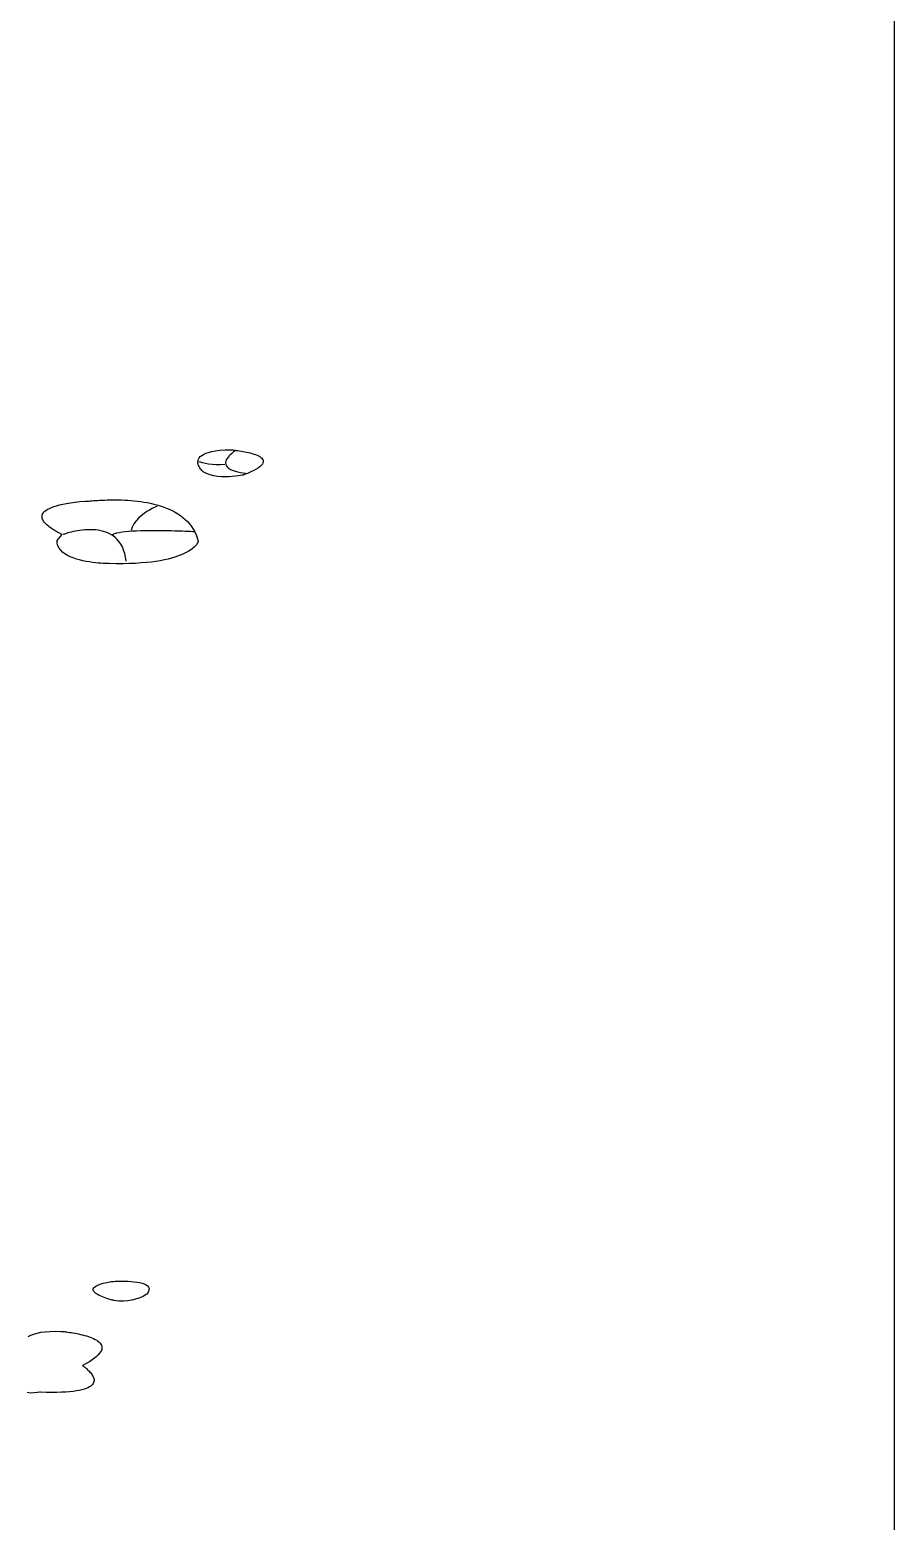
# Model space of a CAD drawing. Extents: x 40 to 170, y 25 to 272.
# Drawn here: x 117.7 to 170.3, y 80.5 to 171.2 of the extents above; entities that cross this region are included whole.
import ezdxf

# ---------------------------------------------------------------- set-up
doc = ezdxf.new("R2010")
doc.units = 0

msp = doc.modelspace()

# ---------------------------------------------------------------- linework, layer by layer
at = {"color": 250, "linetype": 'Continuous'}
for points in [[(39.6891, 271.7001), (170.3108, 271.7001), (170.3108, 25.3), (39.6891, 25.3), (39.6891, 271.7001)], [(128.2785, 144.3544), (128.256798, 144.373003), (128.227069, 144.401806), (128.191493, 144.439859), (128.152246, 144.486215), (128.111509, 144.539924), (128.071459, 144.600037), (128.034276, 144.665608), (128.002137, 144.735685), (127.977221, 144.809322), (127.961708, 144.885569), (127.957774, 144.963478), (127.9676, 145.0421), (127.993363, 145.120487), (128.037242, 145.197689), (128.101416, 145.272759), (128.188063, 145.344748), (128.299362, 145.412707), (128.437491, 145.475687), (128.604628, 145.532741), (128.802954, 145.582919), (129.034645, 145.625272), (129.301881, 145.658852), (129.60684, 145.682711), (129.9517, 145.6959), (129.960007, 145.695163), (129.98407, 145.692908), (130.022599, 145.689071), (130.074306, 145.683588), (130.1379, 145.676394), (130.212093, 145.667426), (130.295595, 145.656619), (130.387119, 145.643908), (130.485373, 145.62923), (130.58907, 145.61252), (130.69692, 145.593713), (130.807634, 145.572747), (130.919922, 145.549555), (131.032496, 145.524075), (131.144067, 145.496241), (131.253345, 145.46599), (131.359042, 145.433256), (131.459867, 145.397977), (131.554532, 145.360087), (131.641748, 145.319523), (131.720226, 145.276219), (131.788676, 145.230112), (131.845809, 145.181138), (131.890336, 145.129231), (131.920969, 145.074329), (131.936417, 145.016366), (131.935392, 144.955278), (131.916605, 144.891002), (131.878766, 144.823472), (131.820586, 144.752624), (131.740777, 144.678395), (131.638048, 144.60072), (131.511112, 144.519534), (131.358677, 144.434773), (131.179457, 144.346373), (130.972161, 144.25427), (130.7355, 144.1584), (130.712325, 144.153329), (130.646072, 144.139985), (130.541653, 144.121169), (130.403978, 144.099683), (130.237958, 144.078329), (130.048503, 144.059909), (129.840525, 144.047225), (129.618933, 144.043079), (129.388639, 144.050272), (129.154552, 144.071607), (128.921585, 144.109885), (128.694646, 144.167909), (128.478648, 144.24848), (128.2785, 144.3544)], [(130.2696, 145.6536), (130.259331, 145.647049), (130.230707, 145.628101), (130.187, 145.59781), (130.131485, 145.557232), (130.067432, 145.507422), (129.998117, 145.449435), (129.926812, 145.384325), (129.856789, 145.31315), (129.791323, 145.236963), (129.733685, 145.156819), (129.68715, 145.073775), (129.65499, 144.988885), (129.640478, 144.903204), (129.646888, 144.817787), (129.677492, 144.733691), (129.735563, 144.651969), (129.824375, 144.573677), (129.947201, 144.49987), (130.107313, 144.431604), (130.307985, 144.369934), (130.552489, 144.315914), (130.8441, 144.2706)], [(129.5887, 144.8025), (129.327376, 144.774704), (129.072526, 144.772479), (128.83063, 144.78987), (128.608168, 144.820924), (128.411621, 144.859684), (128.24747, 144.900196), (128.122196, 144.936506), (128.042279, 144.962659), (128.0142, 144.9727)], [(119.7101, 140.5312), (119.704982, 140.533517), (119.690157, 140.54035), (119.666414, 140.551519), (119.634546, 140.566846), (119.595344, 140.586151), (119.549597, 140.609257), (119.498098, 140.635983), (119.441638, 140.666151), (119.381007, 140.699583), (119.316997, 140.736099), (119.250399, 140.775521), (119.182003, 140.817669), (119.112602, 140.862365), (119.042985, 140.90943), (118.973944, 140.958685), (118.906271, 141.009951), (118.840756, 141.06305), (118.77819, 141.117802), (118.719364, 141.174028), (118.66507, 141.23155), (118.616098, 141.290189), (118.573239, 141.349766), (118.537286, 141.410102), (118.509028, 141.471018), (118.489256, 141.532335), (118.478763, 141.593875), (118.478338, 141.655458), (118.488774, 141.716907), (118.51086, 141.778041), (118.545389, 141.838681), (118.593151, 141.898651), (118.654937, 141.957769), (118.731538, 142.015857), (118.823746, 142.072738), (118.932351, 142.12823), (119.058145, 142.182157), (119.201918, 142.234338), (119.364462, 142.284596), (119.546568, 142.33275), (119.749027, 142.378623), (119.972629, 142.422035), (120.218167, 142.462808), (120.48643, 142.500762), (120.778211, 142.535719), (121.0943, 142.5675), (121.097231, 142.563249), (121.11498, 142.561524), (121.146968, 142.562042), (121.192615, 142.56452), (121.251341, 142.568677), (121.322566, 142.57423), (121.405711, 142.580896), (121.500196, 142.588392), (121.605441, 142.596437), (121.720866, 142.604747), (121.845892, 142.613041), (121.979939, 142.621035), (122.122427, 142.628446), (122.272776, 142.634994), (122.430408, 142.640394), (122.594741, 142.644365), (122.765196, 142.646624), (122.941194, 142.646888), (123.122154, 142.644875), (123.307497, 142.640303), (123.496644, 142.632888), (123.689014, 142.622348), (123.884028, 142.608402), (124.081106, 142.590765), (124.279668, 142.569156), (124.479134, 142.543293), (124.678926, 142.512892), (124.878462, 142.477671), (125.077164, 142.437348), (125.274451, 142.39164), (125.469744, 142.340265), (125.662463, 142.28294), (125.852028, 142.219382), (126.03786, 142.149309), (126.219379, 142.072439), (126.396004, 141.988488), (126.567158, 141.897175), (126.732258, 141.798217), (126.890727, 141.691332), (127.041983, 141.576236), (127.185448, 141.452647), (127.320542, 141.320284), (127.446684, 141.178862), (127.563296, 141.028101), (127.669797, 140.867716), (127.765608, 140.697426), (127.850148, 140.516949), (127.922839, 140.326001), (127.9831, 140.1243), (127.982051, 140.120508), (127.978463, 140.109449), (127.971673, 140.0916), (127.961018, 140.067436), (127.945837, 140.037434), (127.925466, 140.00207), (127.899243, 139.96182), (127.866505, 139.91716), (127.82659, 139.868566), (127.778835, 139.816516), (127.722578, 139.761483), (127.657157, 139.703946), (127.581908, 139.64438), (127.496169, 139.583261), (127.399278, 139.521066), (127.290571, 139.45827), (127.169388, 139.39535), (127.035064, 139.332782), (126.886937, 139.271042), (126.724346, 139.210606), (126.546626, 139.15195), (126.353117, 139.095551), (126.143155, 139.041885), (125.916077, 138.991428), (125.671222, 138.944655), (125.407926, 138.902044), (125.125527, 138.864071), (124.823363, 138.831211), (124.500771, 138.80394), (124.157088, 138.782736), (123.791652, 138.768073), (123.4038, 138.760429), (122.992871, 138.760279), (122.5582, 138.7681), (122.54195, 138.768201), (122.49507, 138.768911), (122.420367, 138.770837), (122.320647, 138.774588), (122.198715, 138.780772), (122.057377, 138.789997), (121.899439, 138.802871), (121.727707, 138.820004), (121.544988, 138.842002), (121.354087, 138.869474), (121.15781, 138.903029), (120.958963, 138.943275), (120.760351, 138.99082), (120.564782, 139.046271), (120.37506, 139.110239), (120.193993, 139.18333), (120.024385, 139.266153), (119.869042, 139.359316), (119.730771, 139.463427), (119.612378, 139.579095), (119.516669, 139.706929), (119.446448, 139.847535), (119.404523, 140.001523), (119.3937, 140.1695), (119.7101, 140.5312)], [(125.4899, 142.2591), (125.466449, 142.249535), (125.40076, 142.221115), (125.299833, 142.174251), (125.170666, 142.109356), (125.020257, 142.026842), (124.855605, 141.927122), (124.683708, 141.810606), (124.511565, 141.677708), (124.346174, 141.528839), (124.194534, 141.364412), (124.063642, 141.184838), (123.960498, 140.99053), (123.8921, 140.7819)], [(123.5906, 138.9127), (123.555798, 139.159914), (123.505284, 139.386063), (123.440089, 139.591991), (123.361245, 139.778539), (123.269782, 139.94655), (123.166731, 140.096866), (123.053122, 140.230328), (122.929988, 140.347779), (122.798358, 140.450062), (122.659263, 140.538018), (122.513735, 140.61249), (122.362804, 140.67432), (122.207501, 140.724349), (122.048857, 140.763421), (121.887903, 140.792378), (121.725669, 140.812061), (121.563188, 140.823313), (121.401488, 140.826975), (121.241602, 140.823891), (121.08456, 140.814903), (120.931393, 140.800851), (120.783132, 140.78258), (120.640808, 140.760931), (120.505451, 140.736745), (120.378093, 140.710866), (120.259765, 140.684136), (120.151497, 140.657396), (120.054319, 140.631489), (119.969264, 140.607257), (119.897362, 140.585542), (119.839644, 140.567187), (119.79714, 140.553033), (119.770882, 140.543924), (119.7619, 140.5407)], [(122.7465, 140.5105), (122.807086, 140.557949), (122.899946, 140.599975), (123.022371, 140.636864), (123.171648, 140.668899), (123.345068, 140.696366), (123.539918, 140.71955), (123.753488, 140.738736), (123.983067, 140.754208), (124.225944, 140.766252), (124.479408, 140.775152), (124.740748, 140.781194), (125.007252, 140.784662), (125.27621, 140.785842), (125.544911, 140.785018), (125.810644, 140.782475), (126.070697, 140.778498), (126.32236, 140.773372), (126.562922, 140.767381), (126.789672, 140.760812), (126.999898, 140.753949), (127.190889, 140.747076), (127.359936, 140.740479), (127.504325, 140.734442), (127.621348, 140.729251), (127.708292, 140.72519), (127.762446, 140.722545), (127.7811, 140.7216)], [(122.8674, 93.9386), (122.845241, 93.942791), (122.805012, 93.952105), (122.749019, 93.966281), (122.67957, 93.985061), (122.59897, 94.008187), (122.509525, 94.0354), (122.413543, 94.066441), (122.313328, 94.101052), (122.211189, 94.138974), (122.10943, 94.179949), (122.01036, 94.223717), (121.916282, 94.27002), (121.829505, 94.3186), (121.752335, 94.369197), (121.687077, 94.421554), (121.636038, 94.475411), (121.601525, 94.53051), (121.585844, 94.586593), (121.591302, 94.643399), (121.620204, 94.700672), (121.674856, 94.758152), (121.757567, 94.815581), (121.87064, 94.872699), (122.016384, 94.929249), (122.197105, 94.984972), (122.415108, 95.039608), (122.6727, 95.0929), (122.690678, 95.094144), (122.742043, 95.097332), (122.822938, 95.10165), (122.929508, 95.106281), (123.057896, 95.110412), (123.204247, 95.113226), (123.364705, 95.113909), (123.535414, 95.111646), (123.712518, 95.105621), (123.892161, 95.095019), (124.070488, 95.079025), (124.243642, 95.056824), (124.407767, 95.027601), (124.559009, 94.990541), (124.69351, 94.944829), (124.807415, 94.889648), (124.896868, 94.824185), (124.958014, 94.747625), (124.986995, 94.659151), (124.979958, 94.557949), (124.933045, 94.443204), (124.8424, 94.3141), (124.820854, 94.30065), (124.758305, 94.26444), (124.657887, 94.211676), (124.522735, 94.148568), (124.355984, 94.081322), (124.160767, 94.016147), (123.940218, 93.959249), (123.697473, 93.916838), (123.435666, 93.895121), (123.15793, 93.900306), (122.8674, 93.9386)], [(117.626726, 91.747289), (117.786749, 91.824345), (117.969675, 91.89345), (118.177157, 91.953174), (118.410849, 92.002086), (118.672405, 92.038755), (118.96348, 92.061751), (119.285727, 92.069643), (119.6408, 92.061), (119.648391, 92.060372), (119.670496, 92.058432), (119.706113, 92.0551), (119.754238, 92.050295), (119.81387, 92.043936), (119.884006, 92.035942), (119.963644, 92.026231), (120.051781, 92.014722), (120.147415, 92.001334), (120.249543, 91.985987), (120.357164, 91.968599), (120.469273, 91.949089), (120.58487, 91.927375), (120.702952, 91.903378), (120.822516, 91.877015), (120.942559, 91.848206), (121.06208, 91.816869), (121.180076, 91.782924), (121.295544, 91.746289), (121.407482, 91.706883), (121.514887, 91.664625), (121.616758, 91.619434), (121.712092, 91.571229), (121.799886, 91.519929), (121.879137, 91.465453), (121.948844, 91.407719), (122.008004, 91.346647), (122.055615, 91.282156), (122.090673, 91.214163), (122.112178, 91.142589), (122.119125, 91.067352), (122.110513, 90.988371), (122.08534, 90.905565), (122.042602, 90.818852), (121.981298, 90.728153), (121.900424, 90.633385), (121.79898, 90.534467), (121.675961, 90.431319), (121.530367, 90.32386), (121.361193, 90.212007), (121.167438, 90.095681), (120.9481, 89.9748), (120.952344, 89.971914), (120.964539, 89.963449), (120.983883, 89.949691), (121.009569, 89.930929), (121.040796, 89.90745), (121.076759, 89.879542), (121.116653, 89.847492), (121.159675, 89.811588), (121.205021, 89.772117), (121.251887, 89.729368), (121.299469, 89.683627), (121.346962, 89.635182), (121.393564, 89.584321), (121.43847, 89.531331), (121.480875, 89.4765), (121.519977, 89.420116), (121.554971, 89.362466), (121.585052, 89.303838), (121.609418, 89.244519), (121.627264, 89.184797), (121.637787, 89.12496), (121.640181, 89.065294), (121.633644, 89.006089), (121.61737, 88.94763), (121.590558, 88.890207), (121.552401, 88.834106), (121.502097, 88.779615), (121.438841, 88.727022), (121.361829, 88.676613), (121.270258, 88.628678), (121.163323, 88.583503), (121.040221, 88.541376), (120.900147, 88.502585), (120.742298, 88.467417), (120.565869, 88.43616), (120.370057, 88.409101), (120.154057, 88.386528), (119.917066, 88.368728), (119.658279, 88.35599), (119.376893, 88.348601), (119.072104, 88.346847), (118.743108, 88.351018), (118.3891, 88.3614), (118.333548, 88.351669), (118.189923, 88.331234), (117.992775, 88.313233), (117.77665, 88.310802), (117.576097, 88.337078)]]:
    msp.add_lwpolyline(points, dxfattribs=at)

doc.saveas('drawing.dxf')
